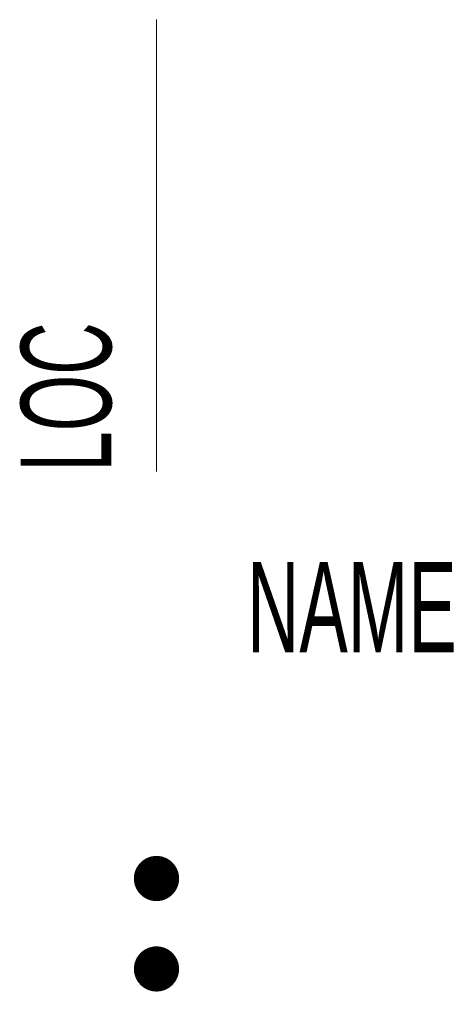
# Model space of a CAD drawing. Extents: x -3 to 6.6, y -1.5 to 20.
import ezdxf

# ---------------------------------------------------------------- set-up
doc = ezdxf.new("R2010")
doc.units = 0
doc.layers.get('0').update_dxf_attribs({"linetype": 'CONTINUOUS'})

msp = doc.modelspace()

# ---------------------------------------------------------------- linework, layer by layer
at = {"lineweight": 0}
msp.add_line((0, 10), (0, 20), dxfattribs=at)
for points in [[(0.25, 1, 0.5, 0.5, 1), (-0.25, 1, 0.5, 0.5, 1)], [(0.25, -1, 0.5, 0.5, 1), (-0.25, -1, 0.5, 0.5, 1)]]:
    msp.add_lwpolyline(points, format="xyseb", close=True)

# ---------------------------------------------------------------- texts
at = {"lineweight": 0, "width": 0.6}
msp.add_attdef('LOC', (-1, 10), 'LOC', height=2, rotation=90, dxfattribs=at)
msp.add_attdef('NAME', (2, 6), 'NAME', height=2, dxfattribs=at)

doc.saveas('drawing.dxf')
